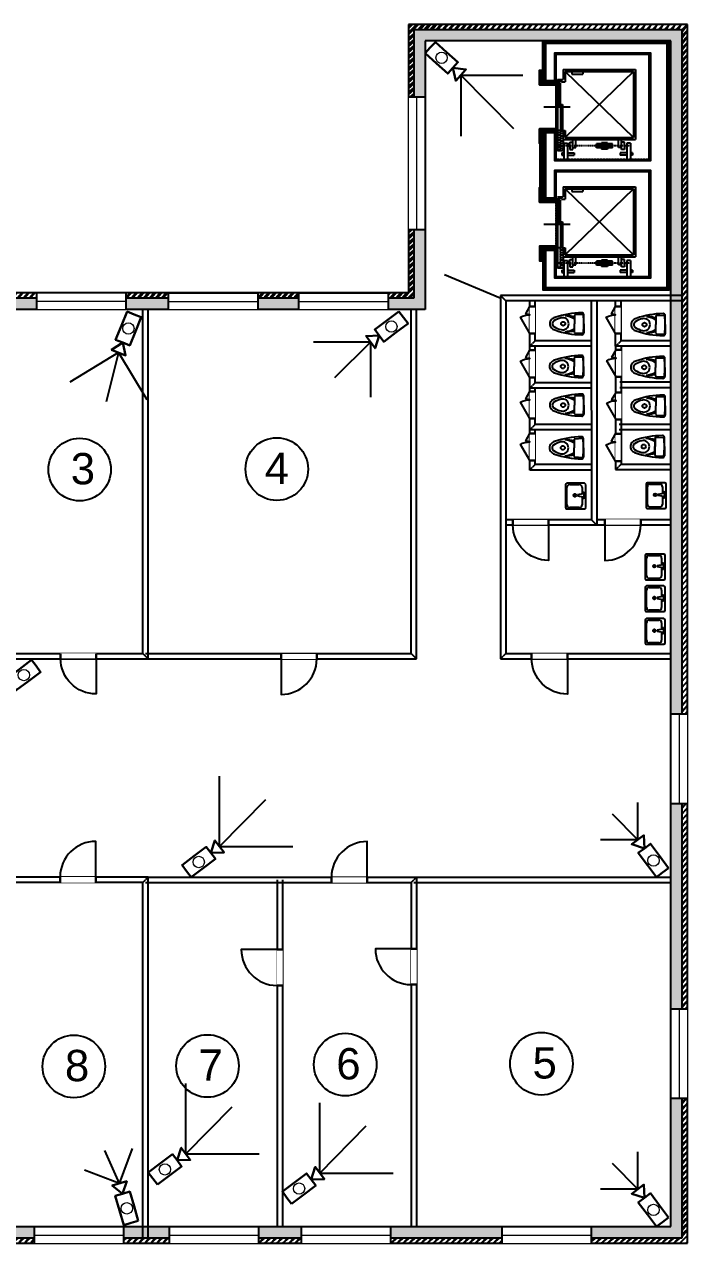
# Model space of a CAD drawing. Header units: millimetres. Extents: x 559585690 to 559613950, y 453760240 to 453787490.
# Drawn here: x 559599113 to 559613950, y 453760240 to 453787490 of the extents above; entities that cross this region are included whole.
import ezdxf

# ---------------------------------------------------------------- set-up
doc = ezdxf.new("R2010")
doc.units = ezdxf.units.MM
doc.set_wipeout_variables(frame=1)
doc.linetypes.add('DASHDOT', pattern=[1, 0.5, -0.25, 0, -0.25])
doc.linetypes.add('HIDDEN', pattern=[0.375, 0.25, -0.125])
doc.layers.add('_Маскировка', color=7, linetype='Continuous', lineweight=0, true_color=0xffffff)
doc.layers.add('_Стены', color=7, linetype='Continuous', lineweight=30)
doc.layers.add('тонкие', color=7, linetype='Continuous', lineweight=20)
for name, color, linetype in [('door', 7, 'Continuous'), ('Камеры', 7, 'Continuous'), ('Перегородки', 7, 'Continuous'), ('Сетка', 7, 'Continuous'), ('Стены', 7, 'Continuous')]:
    doc.layers.add(name, color=color, linetype=linetype)
doc.styles.add('DIM_FONT', font='TXT.shx', dxfattribs={"width": 0.8})
doc.styles.get("Standard").update_dxf_attribs({"font": 'arial.ttf'})
pattern_1 = [(134.9999999999999, (559617616.901452, 453766497.9697436), (-19.31660880956452, -19.31660880956449), [])]

# ---------------------------------------------------------------- blocks, each defined once
blk = doc.blocks.new('*U31')
at = {"color": 7, "linetype": 'ByBlock', "true_color": 0xffffff}
blk.add_wipeout([(-800, 105), (0, 105), (0, -5), (-800, -5)], dxfattribs=at).dxf.layer = '_Маскировка'
at = {"linetype": 'ByBlock'}
for p, q in [((-800, -4.263256414560601e-14), (-800, 99.99999999999993)), ((0, 0), (0, 99.99999999999997))]:
    blk.add_line(p, q, dxfattribs=at)
at = {"layer": 'door'}
blk.add_lwpolyline([(1.13686837721616e-13, 7.579122514774403e-14), (1.13686837721616e-13, -800, -0.4122377308197774), (-800, -5.333333333333273, -1.462158682015437)], format="xyb", dxfattribs=at)
blk = doc.blocks.new('*U33')
at = {"color": 7, "linetype": 'ByBlock', "true_color": 0xffffff}
blk.add_wipeout([(800, 105), (0, 105), (0, -5), (800, -5)], dxfattribs=at).dxf.layer = '_Маскировка'
at = {"linetype": 'ByBlock'}
for p, q in [((0, 0), (0, 99.99999999999997)), ((800, -4.263256414560601e-14), (800, 99.99999999999993))]:
    blk.add_line(p, q, dxfattribs=at)
at = {"layer": 'door'}
blk.add_lwpolyline([(-1.212659602363904e-13, 7.579122514774402e-14), (-1.212659602363904e-13, -800, 0.4122377308197774), (800, -5.333333333333273, 1.462158682015437)], format="xyb", dxfattribs=at)
blk = doc.blocks.new('*U52')
blk.add_wipeout([(-999.9999999921336, 379.9999999970423), (999.999999992134, 379.99999999703914), (999.9999999921337, -5.000000000002274), (-999.9999999921338, -4.9999999999990905)]).dxf.layer = 'тонкие'
for p, q in [((-999.9999999921338, 1.6325991627598e-12), (-999.9999999921333, 374.9999999970425)), ((999.9999999921338, -1.859972838203032e-12), (999.9999999921342, 374.999999997039))]:
    blk.add_line(p, q)
at = {"layer": 'тонкие'}
for p, q in [((-999.9999999921333, 374.9999999970425), (999.9999999921342, 374.9999999970392)), ((-999.9999999921338, 187.4999999985221), (999.999999992134, 187.4999999985188)), ((-999.9999999921338, 1.6325991627598e-12), (999.9999999921338, -1.6325991627598e-12))]:
    blk.add_line(p, q, dxfattribs=at)
blk = doc.blocks.new('*U35')
blk.add_wipeout([(-999.9999999921336, 374.9999999970423), (999.999999992134, 374.99999999703914), (999.9999999921337, -5.000000000002274), (-999.9999999921338, -4.9999999999990905)]).dxf.layer = 'тонкие'
for p, q in [((-999.9999999921338, 1.6325991627598e-12), (-999.9999999921333, 369.9999999970425)), ((999.9999999921338, -1.859972838203032e-12), (999.9999999921342, 369.999999997039))]:
    blk.add_line(p, q)
at = {"layer": 'тонкие'}
for p, q in [((-999.9999999921333, 369.9999999970425), (999.9999999921342, 369.9999999970392)), ((-999.9999999921338, 184.9999999985221), (999.999999992134, 184.9999999985188)), ((-999.9999999921338, 1.6325991627598e-12), (999.9999999921338, -1.6325991627598e-12))]:
    blk.add_line(p, q, dxfattribs=at)
blk = doc.blocks.new('*U68')
blk.add_wipeout([(-1479.999999992134, 374.99999999704323), (1479.999999992134, 374.9999999970387), (1479.9999999921338, -5.000000000003183), (-1479.999999992134, -4.999999999997726)]).dxf.layer = 'тонкие'
for p, q in [((-1479.999999992134, 2.474551464998565e-12), (-1479.999999992133, 369.9999999970433)), ((1479.999999992134, -2.701925140441797e-12), (1479.999999992134, 369.9999999970381))]:
    blk.add_line(p, q)
at = {"layer": 'тонкие'}
for p, q in [((-1479.999999992133, 369.9999999970433), (1479.999999992134, 369.9999999970383)), ((-1479.999999992134, 184.9999999985229), (1479.999999992134, 184.9999999985179)), ((-1479.999999992134, 2.474551464998565e-12), (1479.999999992134, -2.474551464998565e-12))]:
    blk.add_line(p, q, dxfattribs=at)
blk = doc.blocks.new('*U83')
at = {"color": 7, "linetype": 'ByBlock', "true_color": 0xffffff}
blk.add_wipeout([(-800, 105), (0, 105), (0, -5), (-800, -5)], dxfattribs=at).dxf.layer = '_Маскировка'
at = {"linetype": 'ByBlock'}
for p, q in [((-800, -4.263256414560601e-14), (-800, 99.99999999999993)), ((0, 0), (0, 99.99999999999997))]:
    blk.add_line(p, q, dxfattribs=at)
at = {"layer": 'door'}
blk.add_lwpolyline([(1.13686837721616e-13, 7.579122514774402e-14), (1.13686837721616e-13, -800, -0.4122377308197774), (-800, -5.333333333333273, -1.462158682015437)], format="xyb", dxfattribs=at)
blk = doc.blocks.new('*U133')
at = {"color": 7, "linetype": 'ByBlock', "true_color": 0xffffff}
blk.add_wipeout([(-800, -125), (0, -125), (0, 5), (-800, 5)], dxfattribs=at).dxf.layer = '_Маскировка'
at = {"linetype": 'ByBlock'}
for p, q in [((-800, 4.263256414560601e-14), (-800, -119.9999999999999)), ((0, 0), (0, -120))]:
    blk.add_line(p, q, dxfattribs=at)
at = {"layer": 'door'}
blk.add_lwpolyline([(1.13686837721616e-13, -7.105427357601002e-14), (1.13686837721616e-13, 800, 0.4122377308197774), (-800, 5.333333333333272, 1.462158682015437)], format="xyb", dxfattribs=at)
blk = doc.blocks.new('*U132')
at = {"color": 7, "linetype": 'ByBlock', "true_color": 0xffffff}
blk.add_wipeout([(-800, -120.08114624023438), (0, -120.08114624023438), (0, 5), (-800, 5)], dxfattribs=at).dxf.layer = '_Маскировка'
at = {"linetype": 'ByBlock'}
for p, q in [((-800, 4.263256414560601e-14), (-800, -115.0811462402343)), ((0, 0), (0, -115.0811462402343))]:
    blk.add_line(p, q, dxfattribs=at)
at = {"layer": 'door'}
blk.add_lwpolyline([(1.13686837721616e-13, -7.105427357601002e-14), (1.13686837721616e-13, 800, 0.4122377308197774), (-800, 5.333333333333272, 1.462158682015437)], format="xyb", dxfattribs=at)
blk = doc.blocks.new('*U131')
at = {"color": 7, "linetype": 'ByBlock', "true_color": 0xffffff}
blk.add_wipeout([(-800, -125.04185223579407), (0, -125.04185223579407), (0, 5), (-800, 5)], dxfattribs=at).dxf.layer = '_Маскировка'
at = {"linetype": 'ByBlock'}
for p, q in [((-800, 4.263256414560601e-14), (-800, -120.041852235794)), ((0, 0), (0, -120.041852235794))]:
    blk.add_line(p, q, dxfattribs=at)
at = {"layer": 'door'}
blk.add_lwpolyline([(1.13686837721616e-13, -7.105427357601002e-14), (1.13686837721616e-13, 800, 0.4122377308197774), (-800, 5.333333333333272, 1.462158682015437)], format="xyb", dxfattribs=at)
blk = doc.blocks.new('A$C444A5E9C')
at = {"ltscale": 20}
for p, q in [((0.04113294760827557, 0.5655345462073456), (0.03214189965001424, 0.7370939613538212)), ((0.2457537597110786, 0.7599999534722883), (0.03979372184767271, 0.7599999534722883)), ((0.05361581679244409, 0.5536887456619297), (0.2457537597110786, 0.5536887456619297)), ((0.1410236105766671, 0.5486887456572731), (0.2457537597110786, 0.5486887456572731))]:
    blk.add_line(p, q, dxfattribs=at)
for p, q in [((0.2457537597110786, 0.7599999534722883), (0.4517137975744845, 0.7599999534722883)), ((0.4378917026297131, 0.5536887456619297), (0.2457537597110786, 0.5536887456619297)), ((0.3504839088454901, 0.5486887456572731), (0.2457537597110786, 0.5486887456572731)), ((0.4503745718138816, 0.5655345462073456), (0.459365619772143, 0.7370939613538212))]:
    blk.add_line(p, q)
at = {"linetype": 'Continuous', "ltscale": 20}
blk.add_circle((0.2457537597110786, 0.298207310232101), 0.04645084462528537, dxfattribs=at)
at = {"ltscale": 20}
for centre, radius, start, end in [((0.03979372184767271, 0.7199999534714152), 0.03999999999999968, 90, 185.8210027385364), ((1.869703473337722, 0.7334768584478297), 1.869785707764664, 180.5372937989394, 199.4406173586037), ((0.0441254540673981, 0.7377219928312115), 0.012, 95.84386922541155, 183.0000000000061), ((0.05361581679244409, 0.5661887456590193), 0.0125, 183.0000000000061, 270), ((0.2454900453194568, -1.229691311105853), 1.989691282058017, 89.99240599688939, 95.84386922541155), ((0.7660710083982849, 0.3276924081510515), 0.7045471275681816, 161.2906092564814, 178.5363273741959), ((0.1410236105766671, 0.5411887456575641), 0.0075, 90, 149.7164621146004), ((0.5800275116671401, 0.284824754598958), 0.5158767511260067, 149.7164621146004, 173.2243677735792), ((0.2665401650701824, 0.158472705836175), 0.1668690484658322, 196.4723215404254, 227.6623700880589), ((0.2457537597110786, 0.1369999534726958), 0.137, 228.0401159485971, 270)]:
    blk.add_arc(centre, radius, start, end, dxfattribs=at)
for centre, radius, start, end in [((0.2460174741027004, -1.229691311105853), 1.989691282058017, 84.15613077458843, 90.00759400311063), ((0.3504839088454901, 0.5411887456575641), 0.0075, 30.28353788539962, 90), ((-1.378195953915565, 0.7334768584478297), 1.869785707764664, 340.5593826413963, 359.4627062010605), ((-0.2745634889761277, 0.3276924081510515), 0.7045471275681816, 1.463672625804141, 18.70939074351859), ((0.4378917026297131, 0.5661887456590193), 0.0125, 270, 356.9999999999939), ((0.4473820653547591, 0.7377219928312115), 0.012, 356.9999999999939, 84.15613077458843), ((0.4517137975744845, 0.7199999534714152), 0.03999999999999968, 354.1789972614636, 90), ((-0.08851999224498286, 0.284824754598958), 0.5158767511260067, 6.775632226420739, 30.28353788539962), ((0.2457537597110786, 0.1369999534726958), 0.137, 270, 311.9598840514029), ((0.2249673543519748, 0.158472705836175), 0.1668690484658322, 312.3376299119411, 343.5276784595746)]:
    blk.add_arc(centre, radius, start, end)
at = {"linetype": 'Continuous', "ltscale": 20}
for centre, radius, start, end in [((0.2463165506596852, 0.2875457198315416), 0.1361441890625848, 90.23684917005355, 194.549030922666), ((0.2451909687551961, 0.2875457198315416), 0.1361441890625663, 345.450969077334, 89.76315082994647), ((0.5609641270966677, 0.349375851394143), 0.456637818714866, 192.1399031620591, 214.2705664349961), ((0.2464908311703766, 0.1286729555358761), 0.07267673976298489, 210.083985255625, 269.4189088827824), ((0.2450166882517806, 0.1286729555358761), 0.07267673976295339, 270.5810911172176, 329.916014744375), ((-0.06945660767451045, 0.349375851394143), 0.4566378187148801, 325.7294335650039, 347.8600968379409)]:
    blk.add_arc(centre, radius, start, end, dxfattribs=at)
blk = doc.blocks.new('A$C564A496C')
at = {"linetype": 'ByBlock'}
for p, q in [((2.25755684368778e-06, 419.3181840765474), (2.25755684368778e-06, 30.68182044031073)), ((543.1575128287386, 450.0000022581962), (30.68182043943852, 450.0000022581962)), ((30.68182043943852, 92.04545680384126), (30.68182043943852, 306.8181840765474)), ((92.04545680296906, 368.1818204403107), (243.5807276297437, 368.1818204403107)), ((238.4670912660968, 409.0909113492535), (299.8307276297437, 409.0909113492535)), ((238.4670912660968, 388.6363658946657), (258.9216367206845, 265.9090931673718)), ((279.3761821751559, 265.9090931673718), (299.8307276297437, 388.6363658946657)), ((294.7170912660968, 368.1818204403107), (481.7938764650917, 368.1818204403107)), ((543.1575128287386, 306.8181840765474), (543.1575128287386, 92.04545680384126)), ((573.8393310106203, 30.68182044031073), (573.8393310106203, 419.3181840765474)), ((30.68182043943852, 2.258196218463127e-06), (543.1575128287386, 2.258196218463127e-06)), ((481.7938764650917, 30.68182044031073), (92.04545680296906, 30.68182044031073)), ((258.9216367206845, 265.9090931673718), (279.3761821751559, 265.9090931673718))]:
    blk.add_line(p, q, dxfattribs=at)
for centre, radius in [((218.012545811509, 398.8636386219596), 20.45454545454545), ((320.2852730842151, 398.8636386219596), 20.45454545454545), ((269.148909447862, 204.5454568038413), 30.68181818181818), ((269.148909447862, 204.5454568038413), 25.68181818181818)]:
    blk.add_circle(centre, radius, dxfattribs=at)
for centre, radius, start, end in [((30.68182043943852, 419.3181840765474), 30.68181818181818, 90, 180), ((92.04545680296906, 306.8181840765474), 61.36363636363636, 90, 180), ((481.7938764650917, 306.8181840765474), 61.36363636363636, 0, 90), ((543.1575128287386, 419.3181840765474), 30.68181818181818, 0, 90), ((30.68182043943852, 30.68182044031073), 30.68181818181818, 180, 270), ((92.04545680296906, 92.04545680384126), 61.36363636363636, 180, 270), ((481.7938764650917, 92.04545680384126), 61.36363636363636, 270, 0), ((543.1575128287386, 30.68182044031073), 30.68181818181818, 270, 0)]:
    blk.add_arc(centre, radius, start, end, dxfattribs=at)
at = {"style": 'DIM_FONT', "width": 0.8, "flags": 9}
for tag in ['YSIZE', 'XSIZE']:
    blk.add_attdef(tag, (269.148909447862, 450.0000022581962), '', height=0.5, rotation=270, dxfattribs=at)
blk = doc.blocks.new('*U156')
at = {"color": 7, "linetype": 'ByBlock', "true_color": 0xffffff}
blk.add_wipeout([(800, 116.93291532993317), (0, 116.93291532993317), (0, -5), (800, -5)], dxfattribs=at).dxf.layer = '_Маскировка'
at = {"linetype": 'ByBlock'}
for p, q in [((0, 0), (0, 111.9329153299331)), ((800, -4.263256414560601e-14), (800, 111.9329153299331))]:
    blk.add_line(p, q, dxfattribs=at)
at = {"layer": 'door'}
blk.add_lwpolyline([(-1.13686837721616e-13, 7.579122514774402e-14), (-1.13686837721616e-13, -800, 0.4122377308197774), (800, -5.333333333333273, 1.462158682015437)], format="xyb", dxfattribs=at)
blk = doc.blocks.new('*U166')
at = {"color": 7, "linetype": 'ByBlock', "true_color": 0xffffff}
blk.add_wipeout([(-800, 105), (0, 105), (0, -5), (-800, -5)], dxfattribs=at).dxf.layer = '_Маскировка'
at = {"linetype": 'ByBlock'}
for p, q in [((-800, -4.263256414560601e-14), (-800, 99.99999999999993)), ((0, 0), (0, 99.99999999999997))]:
    blk.add_line(p, q, dxfattribs=at)
at = {"layer": 'door'}
blk.add_lwpolyline([(1.13686837721616e-13, 7.579122514774402e-14), (1.13686837721616e-13, -800, -0.4122377308197774), (-800, -5.333333333333273, -1.462158682015437)], format="xyb", dxfattribs=at)
blk = doc.blocks.new('*U170')
at = {"color": 7, "linetype": 'ByBlock', "true_color": 0xffffff}
blk.add_wipeout([(-604.9985519051552, 115), (0, 115.00000000000011), (0, -5), (-604.9985519051552, -5)], dxfattribs=at).dxf.layer = '_Маскировка'
at = {"linetype": 'ByBlock'}
for p, q in [((-604.9985519051552, -4.263256414560601e-14), (-604.9985519051552, 109.9999999999999)), ((0, 0), (0, 110))]:
    blk.add_line(p, q, dxfattribs=at)
at = {"layer": 'door'}
blk.add_lwpolyline([(0, 0), (-363.2679198738459, -209.7328313271204, -0.1316524975873958), (-419.4656626542409, 0, -0.1316524975873957), (-444.3223565763386, -92.76644462545714), (-604.9985519051552, 0)], format="xyb", dxfattribs=at)
blk = doc.blocks.new('видеокамера с поворотным устройством')
blk.add_wipeout([(0, 2), (8, 2), (8, -2), (0, -2)])
at = {"color": 0, "lineweight": 20}
blk.add_circle((4, 0), 1.5, dxfattribs=at)
blk.add_wipeout([(8, 0), (10.849205711401737, 2), (10.849205711401737, -2)])
at = {"color": 0, "lineweight": 30}
blk.add_lwpolyline([(0, -2), (0, 0), (0, 2), (4, 2), (8, 2), (8, 0), (8, -2), (4, -2)], close=True, dxfattribs=at)
blk.add_lwpolyline([(8, 0), (10.84920571140174, -2), (10.84920571140174, 2), (8, 0)], dxfattribs=at)

msp = doc.modelspace()

# ---------------------------------------------------------------- hatches: boundary and pattern name
at = {"linetype": 'Continuous'}
h = msp.add_hatch(dxfattribs=at)
h.set_pattern_fill('ANSI31', color=256, scale=218.5424812603338, angle=-270.0000000000001, style=0)
h.set_pattern_definition([(225, (559617616.901452, 453802173.8717052), (-19.31660880956451, 19.3166088095645), [])])
h.paths.add_polyline_path([(559610632.5570575, 453786466.7099167), (559610709.046926, 453786466.7099167), (559610736.3647361, 453786466.7099167), (559610736.3647361, 453786208.0853311), (559611009.5428377, 453786208.0853311), (559611009.5428377, 453786138.8961948), (559610632.5570575, 453786138.8961948)])
h = msp.add_hatch(dxfattribs=at)
h.set_pattern_fill('ANSI31', color=256, scale=218.5424812603338, angle=-270.0000000000001, style=0)
h.set_pattern_definition([(134.9999999999999, (559617616.901452, 453769120.4795187), (-19.31660880956452, -19.31660880956449), [])])
h.paths.add_polyline_path([(559610632.5570575, 453784827.6413072), (559610709.046926, 453784827.6413072), (559610736.3647361, 453784827.6413072), (559610736.3647361, 453785086.2658928), (559611009.5428377, 453785086.2658928), (559611009.5428377, 453785155.4550291), (559610632.5570575, 453785155.4550291)])
h = msp.add_hatch(dxfattribs=at)
h.set_pattern_fill('ANSI31', color=256, scale=218.5424812603338, angle=-270.0000000000001, style=0)
h.set_pattern_definition(pattern_1)
h.paths.add_polyline_path([(559610709.046926, 453784494.3640233), (559610709.046926, 453784827.6413072), (559610654.4113057, 453784827.6413072), (559610654.4113057, 453783844.2001415), (559610709.046926, 453783844.2001415)])
h.paths.add_polyline_path([(559610709.046926, 453783844.2001415), (559610736.3647361, 453783844.2001415), (559610736.3647361, 453784177.4774255), (559610709.046926, 453784177.4774255)])
h.paths.add_polyline_path([(559610736.3647361, 453784494.3640233), (559610709.046926, 453784494.3640233), (559610709.046926, 453784177.4774255), (559610736.3647361, 453784177.4774255)])
h.paths.add_polyline_path([(559610709.046926, 453784494.3640233), (559610736.3647361, 453784494.3640233), (559610736.3647361, 453784827.6413072), (559610709.046926, 453784827.6413072)])
h = msp.add_hatch(dxfattribs=at)
h.set_pattern_fill('ANSI31', color=256, scale=218.5424812603338, angle=-270.0000000000001, style=0)
h.set_pattern_definition([(225, (559617616.901452, 453799551.3619301), (-19.31660880956451, 19.3166088095645), [])])
h.paths.add_polyline_path([(559610632.5570575, 453783844.2001415), (559610709.046926, 453783844.2001415), (559610736.3647361, 453783844.2001415), (559610736.3647361, 453783585.575556), (559611009.5428377, 453783585.575556), (559611009.5428377, 453783516.3864197), (559610632.5570575, 453783516.3864197)])
h = msp.add_hatch(dxfattribs=at)
h.set_pattern_fill('ANSI31', color=256, scale=218.5424812603338, angle=-270.0000000000001, style=0)
h.set_pattern_definition(pattern_1)
h.paths.add_polyline_path([(559610632.5570575, 453782205.1315321), (559610709.046926, 453782205.1315321), (559610736.3647361, 453782205.1315321), (559610736.3647361, 453782463.7561177), (559611009.5428377, 453782463.7561177), (559611009.5428377, 453782532.945254), (559610632.5570575, 453782532.945254)])
at = {"layer": 'Стены'}
h = msp.add_hatch(dxfattribs=at)
h.set_pattern_fill('ANSI32', color=256, scale=10)
h.set_pattern_definition([(45, (0, 0), (-67.35192090801866, 67.35192090801866), []), (45, (44.90130000000001, 0), (-67.35192090801866, 67.35192090801866), [])])
h.paths.add_polyline_path([(559613945.297699, 453787489.9188538), (559607705.297699, 453787489.9188538), (559607705.297699, 453781489.9188538), (559585705.297699, 453781489.9188538), (559585705.297699, 453760249.9188538), (559613945.297699, 453760249.9188538)])
h.paths.add_polyline_path([(559585825.297699, 453781369.9188538), (559607825.297699, 453781369.9188538), (559607825.297699, 453787369.9188538), (559613825.297699, 453787369.9188538), (559613825.297699, 453760369.9188538), (559585825.297699, 453760369.9188538)], flags=16)
h.paths.add_polyline_path([(559586075.297699, 453781119.9188538), (559608075.297699, 453781119.9188538), (559608075.297699, 453787119.9188538), (559613575.297699, 453787119.9188538), (559613575.297699, 453760619.9188538), (559586075.297699, 453760619.9188538)], flags=0)
h = msp.add_hatch(dxfattribs=at)
h.set_pattern_fill('ANSI36', color=256, scale=10)
h.set_pattern_definition([(45, (0, 0), (16.83798022700467, 61.73926083235044), [79.375, -15.875, 0, -15.875])])
h.paths.add_polyline_path([(559613825.297699, 453787369.9188538), (559607825.297699, 453787369.9188538), (559607825.297699, 453781369.9188538), (559585825.297699, 453781369.9188538), (559585825.297699, 453760369.9188538), (559613825.297699, 453760369.9188538)])
h.paths.add_polyline_path([(559586075.297699, 453781119.9188538), (559608075.297699, 453781119.9188538), (559608075.297699, 453787119.9188538), (559613575.297699, 453787119.9188538), (559613575.297699, 453760619.9188538), (559586075.297699, 453760619.9188538)], flags=16)

# ---------------------------------------------------------------- linework, layer by layer
at = {"linetype": 'Continuous'}
for p, q in [((559610736.3647361, 453786950.152514), (559610736.3647361, 453787116.8737984)), ((559610736.3647361, 453787095.0195503), (559610736.3647361, 453786210.9482327)), ((559610736.3647361, 453787095.0195503), (559613533.7101743, 453787095.0195503)), ((559610632.5570575, 453786466.7099167), (559610736.3647361, 453786466.7099167)), ((559611165.4266566, 453786478.5752234), (559611165.4266566, 453786259.7048272)), ((559611165.4266566, 453786478.5752234), (559612782.6410179, 453786478.5752234)), ((559612738.9325217, 453786434.8667272), (559611209.1351529, 453784958.7140383)), ((559611209.1351529, 453786434.8667272), (559612738.9325217, 453784958.7140383)), ((559611209.1351529, 453786434.8667272), (559611209.1351529, 453786205.0692068)), ((559611209.1351529, 453786434.8667272), (559612738.9325217, 453786434.8667272)), ((559611363.1125022, 453786434.8667272), (559611363.1125022, 453786380.2311069)), ((559611363.1125022, 453786380.2311069), (559611603.5092316, 453786380.2311069)), ((559611603.5092316, 453786434.8667272), (559611603.5092316, 453786380.2311069)), ((559612738.9325217, 453786434.8667272), (559612738.9325217, 453784958.7140383)), ((559612782.6410179, 453786478.5752234), (559612782.6410179, 453784915.005542)), ((559610632.5570575, 453786138.8961948), (559611009.5428377, 453786138.8961948)), ((559610632.5570575, 453786138.8961948), (559611009.5428377, 453786138.8961948)), ((559610736.3647361, 453786210.9482327), (559611009.5428377, 453786210.9482327)), ((559611009.5428377, 453786138.8961948), (559610736.3647361, 453786138.8961948)), ((559610736.3647361, 453786138.8961948), (559611009.5428377, 453786138.8961948)), ((559610736.3647361, 453786138.8961948), (559611009.5428377, 453786138.8961948)), ((559611009.5428377, 453786138.8961948), (559610736.3647361, 453786138.8961948)), ((559610736.3647361, 453786138.8961948), (559611009.5428377, 453786138.8961948)), ((559610736.3647361, 453786138.8961948), (559611009.5428377, 453786138.8961948)), ((559611009.5428377, 453785155.4550291), (559611009.5428377, 453786138.8961948)), ((559611039.9531856, 453786228.4763881), (559611039.9531856, 453786259.7048272)), ((559611039.9531856, 453786259.7048272), (559611165.4266566, 453786259.7048272)), ((559611039.9531856, 453786228.4763881), (559611039.9531856, 453784665.3796206)), ((559611128.689686, 453786228.4763881), (559611039.9531856, 453786228.4763881)), ((559611098.4456298, 453786180.0672951), (559611054.7371335, 453786180.0672951)), ((559611054.7371335, 453786180.0672951), (559611054.7371335, 453785682.2201248)), ((559611098.4456298, 453786180.0672951), (559611098.4456298, 453785682.2201248)), ((559611128.689686, 453786205.0692068), (559611128.689686, 453786228.4763881)), ((559611128.689686, 453786205.0692068), (559611209.1351529, 453786205.0692068)), ((559610736.3647361, 453785647.175612), (559611324.5238014, 453785647.175612)), ((559611098.4456298, 453785682.2201248), (559611054.7371335, 453785682.2201248)), ((559611106.9904248, 453785698.9501415), (559611106.9904248, 453785124.0301095)), ((559611106.9904248, 453785698.9501415), (559611150.698921, 453785698.9501415)), ((559611150.698921, 453785698.9501415), (559611150.698921, 453785124.0301095)), ((559610632.5570575, 453785155.4550291), (559610736.3647361, 453785155.4550291)), ((559610736.3647361, 453785155.4550291), (559610632.5570575, 453785155.4550291)), ((559610736.3647361, 453785155.4550291), (559610632.5570575, 453785155.4550291)), ((559610736.3647361, 453785155.4550291), (559611009.5428377, 453785155.4550291)), ((559611009.5428377, 453785155.4550291), (559610736.3647361, 453785155.4550291)), ((559610736.3647361, 453785155.4550291), (559611009.5428377, 453785155.4550291)), ((559610736.3647361, 453785155.4550291), (559611009.5428377, 453785155.4550291)), ((559610736.3647361, 453785155.4550291), (559611009.5428377, 453785155.4550291)), ((559610736.3647361, 453785155.4550291), (559611009.5428377, 453785155.4550291)), ((559610736.3647361, 453785086.6058789), (559611009.5428377, 453785086.6058789)), ((559611106.9904248, 453785124.0301095), (559611150.698921, 453785124.0301095)), ((559611165.4266566, 453785117.8203626), (559611165.4266566, 453784915.005542)), ((559611165.4266566, 453785117.8203626), (559611209.1351529, 453785117.8203626)), ((559611209.1351529, 453785117.8203626), (559611209.1351529, 453784958.7140383)), ((559610632.5570575, 453784827.6413072), (559610736.3647361, 453784827.6413072)), ((559610654.4113057, 453783844.2001415), (559610654.4113057, 453784827.6413072)), ((559611165.4266566, 453784915.005542), (559611165.4266566, 453784665.3796206)), ((559611165.4266566, 453784915.005542), (559612782.6410179, 453784915.005542)), ((559611183.1762755, 453784838.1526019), (559611183.1762755, 453784472.5097752)), ((559611183.1762755, 453784838.1526019), (559611265.1297059, 453784838.1526019)), ((559611209.1351529, 453784958.7140383), (559612738.9325217, 453784958.7140383)), ((559611265.1297059, 453784838.1526019), (559611265.1297059, 453784472.5097752)), ((559611265.1297059, 453784800.5107024), (559611265.1297059, 453784746.7212068)), ((559611265.1297059, 453784773.6159546), (559611325.1321698, 453784773.6159546)), ((559611316.631787, 453784855.5693851), (559611382.1945313, 453784855.5693851)), ((559611316.631787, 453784790.6153578), (559611316.631787, 453784855.5693851)), ((559611316.631787, 453784756.6165516), (559611316.631787, 453784691.6625241)), ((559611325.1321698, 453784800.5107024), (559611325.1321698, 453784746.7212068)), ((559611382.1945313, 453784691.6625241), (559611382.1945313, 453784855.5693851)), ((559611384.4466733, 453784915.3354912), (559611450.0094177, 453784915.3354912)), ((559611384.4466733, 453784740.5015062), (559611384.4466733, 453784915.3354912)), ((559611384.4466733, 453784740.5015062), (559611450.0094177, 453784740.5015062)), ((559611450.0094177, 453784740.5015062), (559611450.0094177, 453784915.3354912)), ((559611910.7114229, 453784729.9074584), (559611910.7114229, 453784817.3244509)), ((559612265.842955, 453784817.3244509), (559611910.7114229, 453784817.3244509)), ((559612265.842955, 453784800.9337648), (559611910.7114229, 453784800.9337648)), ((559612265.842955, 453784746.2981445), (559611910.7114229, 453784746.2981445)), ((559612265.842955, 453784729.9074584), (559611910.7114229, 453784729.9074584)), ((559612022.7144446, 453784817.3244509), (559612022.7144446, 453784844.642261)), ((559612153.8399333, 453784844.642261), (559612022.7144446, 453784844.642261)), ((559612022.7144446, 453784729.9074584), (559612022.7144446, 453784702.5896482)), ((559612153.8399333, 453784817.3244509), (559612153.8399333, 453784844.642261)), ((559612153.8399333, 453784729.9074584), (559612153.8399333, 453784702.5896482)), ((559612265.842955, 453784729.9074584), (559612265.842955, 453784817.3244509)), ((559612467.9947501, 453784915.3354912), (559612402.4320058, 453784915.3354912)), ((559612402.4320058, 453784740.5015062), (559612402.4320058, 453784915.3354912)), ((559612467.9947501, 453784740.5015062), (559612402.4320058, 453784740.5015062)), ((559612467.9947501, 453784740.5015062), (559612467.9947501, 453784915.3354912)), ((559612535.8096367, 453784855.5693851), (559612470.2468923, 453784855.5693851)), ((559612470.2468923, 453784691.6625241), (559612470.2468923, 453784855.5693851)), ((559612527.3092537, 453784800.5107024), (559612527.3092537, 453784746.7212068)), ((559612587.3117175, 453784773.6159546), (559612527.3092537, 453784773.6159546)), ((559612535.8096367, 453784790.6153578), (559612535.8096367, 453784855.5693851)), ((559612535.8096367, 453784756.6165516), (559612535.8096367, 453784691.6625241)), ((559612587.3117175, 453784838.1526019), (559612587.3117175, 453784472.5097752)), ((559612669.265148, 453784838.1526019), (559612587.3117175, 453784838.1526019)), ((559612587.3117175, 453784800.5107024), (559612587.3117175, 453784746.7212068)), ((559612669.265148, 453784838.1526019), (559612669.265148, 453784472.5097752)), ((559611009.5428377, 453784472.5097752), (559613085.6964097, 453784472.5097752)), ((559611165.4266566, 453784665.3796206), (559611039.9531856, 453784665.3796206)), ((559611139.4677792, 453784620.1319786), (559611139.4677792, 453784565.4963583)), ((559611139.4677792, 453784620.1319786), (559611183.1762755, 453784620.1319786)), ((559611139.4677792, 453784565.4963583), (559611183.1762755, 453784565.4963583)), ((559611265.1297059, 453784620.1319786), (559611412.6458808, 453784620.1319786)), ((559611265.1297059, 453784565.4963583), (559611412.6458808, 453784565.4963583)), ((559611316.631787, 453784691.6625241), (559611382.1945313, 453784691.6625241)), ((559611412.6458808, 453784620.1319786), (559611412.6458808, 453784565.4963583)), ((559612153.8399333, 453784702.5896482), (559612022.7144446, 453784702.5896482)), ((559612587.3117175, 453784620.1319786), (559612439.7955427, 453784620.1319786)), ((559612439.7955427, 453784620.1319786), (559612439.7955427, 453784565.4963583)), ((559612587.3117175, 453784565.4963583), (559612439.7955427, 453784565.4963583)), ((559612535.8096367, 453784691.6625241), (559612470.2468923, 453784691.6625241)), ((559612712.9736443, 453784620.1319786), (559612669.265148, 453784620.1319786)), ((559612712.9736443, 453784565.4963583), (559612669.265148, 453784565.4963583)), ((559612712.9736443, 453784620.1319786), (559612712.9736443, 453784565.4963583)), ((559611009.5428377, 453784199.3316736), (559613085.6964097, 453784199.3316736)), ((559610632.5570575, 453783844.2001415), (559610736.3647361, 453783844.2001415)), ((559611039.9531856, 453783637.195052), (559611165.4266566, 453783637.195052)), ((559611165.4266566, 453783856.0654483), (559612782.6410179, 453783856.0654483)), ((559611165.4266566, 453783856.0654483), (559611165.4266566, 453783637.195052)), ((559611209.1351529, 453783812.3569521), (559612738.9325217, 453783812.3569521)), ((559612738.9325217, 453783812.3569521), (559611209.1351529, 453782336.2042632)), ((559611209.1351529, 453783812.3569521), (559612738.9325217, 453782336.2042632)), ((559611209.1351529, 453783812.3569521), (559611209.1351529, 453783582.5594317)), ((559611363.1125022, 453783812.3569521), (559611363.1125022, 453783757.7213318)), ((559611363.1125022, 453783757.7213318), (559611603.5092316, 453783757.7213318)), ((559611603.5092316, 453783812.3569521), (559611603.5092316, 453783757.7213318)), ((559612738.9325217, 453783812.3569521), (559612738.9325217, 453782336.2042632)), ((559612782.6410179, 453783856.0654483), (559612782.6410179, 453782292.4957669)), ((559610736.3647361, 453783516.3864197), (559610632.5570575, 453783516.3864197)), ((559610736.3647361, 453783516.3864197), (559610632.5570575, 453783516.3864197)), ((559610632.5570575, 453783516.3864197), (559610736.3647361, 453783516.3864197)), ((559610632.5570575, 453783516.3864197), (559611009.5428377, 453783516.3864197)), ((559610632.5570575, 453783516.3864197), (559611009.5428377, 453783516.3864197)), ((559610736.3647361, 453783593.4085065), (559611009.5428377, 453783593.4085065)), ((559610736.3647361, 453783585.2355699), (559611009.5428377, 453783585.2355699)), ((559610736.3647361, 453783516.3864197), (559611009.5428377, 453783516.3864197)), ((559610736.3647361, 453783516.3864197), (559611009.5428377, 453783516.3864197)), ((559610736.3647361, 453783516.3864197), (559611009.5428377, 453783516.3864197)), ((559610736.3647361, 453783516.3864197), (559611009.5428377, 453783516.3864197)), ((559611009.5428377, 453783516.3864197), (559610736.3647361, 453783516.3864197)), ((559610736.3647361, 453783516.3864197), (559611009.5428377, 453783516.3864197)), ((559611009.5428377, 453783516.3864197), (559611009.5428377, 453782532.945254)), ((559611039.9531856, 453783605.9666129), (559611039.9531856, 453782042.8698455)), ((559611128.689686, 453783605.9666129), (559611039.9531856, 453783605.9666129)), ((559611098.4456298, 453783557.5575199), (559611054.7371335, 453783557.5575199)), ((559611054.7371335, 453783557.5575199), (559611054.7371335, 453783059.7103496)), ((559611098.4456298, 453783557.5575199), (559611098.4456298, 453783059.7103496)), ((559611128.689686, 453783582.5594317), (559611128.689686, 453783605.9666129)), ((559611128.689686, 453783582.5594317), (559611209.1351529, 453783582.5594317)), ((559610736.3647361, 453783024.6658368), (559611324.5238014, 453783024.6658368)), ((559610736.3647361, 453783024.6658368), (559611324.5238014, 453783024.6658368)), ((559611098.4456298, 453783059.7103496), (559611054.7371335, 453783059.7103496)), ((559611106.9904248, 453783076.4403663), (559611106.9904248, 453782501.5203344)), ((559611106.9904248, 453783076.4403663), (559611150.698921, 453783076.4403663)), ((559611150.698921, 453783076.4403663), (559611150.698921, 453782501.5203344)), ((559610632.5570575, 453782532.945254), (559611009.5428377, 453782532.945254)), ((559610736.3647361, 453781554.9676504), (559610736.3647361, 453782463.7561177)), ((559611106.9904248, 453782501.5203344), (559611150.698921, 453782501.5203344)), ((559611165.4266566, 453782495.3105875), (559611165.4266566, 453782292.4957669)), ((559611165.4266566, 453782495.3105875), (559611209.1351529, 453782495.3105875)), ((559611165.4266566, 453782292.4957669), (559612782.6410179, 453782292.4957669)), ((559611165.4266566, 453782292.4957669), (559611165.4266566, 453782042.8698455)), ((559611209.1351529, 453782495.3105875), (559611209.1351529, 453782336.2042632)), ((559611209.1351529, 453782336.2042632), (559612738.9325217, 453782336.2042632)), ((559611384.4466733, 453782292.8257161), (559611450.0094177, 453782292.8257161)), ((559611384.4466733, 453782117.991731), (559611384.4466733, 453782292.8257161)), ((559611450.0094177, 453782117.991731), (559611450.0094177, 453782292.8257161)), ((559612402.4320058, 453782117.991731), (559612402.4320058, 453782292.8257161)), ((559612467.9947501, 453782292.8257161), (559612402.4320058, 453782292.8257161)), ((559612467.9947501, 453782117.991731), (559612467.9947501, 453782292.8257161)), ((559610632.5570575, 453782205.1315321), (559610736.3647361, 453782205.1315321)), ((559611165.4266566, 453782042.8698455), (559611039.9531856, 453782042.8698455)), ((559611183.1762755, 453782215.6428268), (559611183.1762755, 453781850.0000001)), ((559611183.1762755, 453782215.6428268), (559611265.1297059, 453782215.6428268)), ((559611265.1297059, 453782215.6428268), (559611265.1297059, 453781850.0000001)), ((559611265.1297059, 453782178.0009272), (559611265.1297059, 453782124.2114317)), ((559611265.1297059, 453782151.1061795), (559611325.1321698, 453782151.1061795)), ((559611316.631787, 453782233.0596099), (559611382.1945313, 453782233.0596099)), ((559611316.631787, 453782168.1055827), (559611316.631787, 453782233.0596099)), ((559611316.631787, 453782134.1067765), (559611316.631787, 453782069.152749)), ((559611316.631787, 453782069.152749), (559611382.1945313, 453782069.152749)), ((559611325.1321698, 453782178.0009272), (559611325.1321698, 453782124.2114317)), ((559611382.1945313, 453782069.152749), (559611382.1945313, 453782233.0596099)), ((559611384.4466733, 453782117.991731), (559611450.0094177, 453782117.991731)), ((559611910.7114229, 453782107.3976832), (559611910.7114229, 453782194.8146757)), ((559612265.842955, 453782194.8146757), (559611910.7114229, 453782194.8146757)), ((559612265.842955, 453782178.4239897), (559611910.7114229, 453782178.4239897)), ((559612265.842955, 453782123.7883693), (559611910.7114229, 453782123.7883693)), ((559612265.842955, 453782107.3976832), (559611910.7114229, 453782107.3976832)), ((559612022.7144446, 453782194.8146757), (559612022.7144446, 453782222.1324859)), ((559612153.8399333, 453782222.1324859), (559612022.7144446, 453782222.1324859)), ((559612022.7144446, 453782107.3976832), (559612022.7144446, 453782080.0798731)), ((559612153.8399333, 453782080.0798731), (559612022.7144446, 453782080.0798731)), ((559612153.8399333, 453782194.8146757), (559612153.8399333, 453782222.1324859)), ((559612153.8399333, 453782107.3976832), (559612153.8399333, 453782080.0798731)), ((559612265.842955, 453782107.3976832), (559612265.842955, 453782194.8146757)), ((559612467.9947501, 453782117.991731), (559612402.4320058, 453782117.991731)), ((559612470.2468923, 453782069.152749), (559612470.2468923, 453782233.0596099)), ((559612535.8096367, 453782233.0596099), (559612470.2468923, 453782233.0596099)), ((559612535.8096367, 453782069.152749), (559612470.2468923, 453782069.152749)), ((559612527.3092537, 453782178.0009272), (559612527.3092537, 453782124.2114317)), ((559612587.3117175, 453782151.1061795), (559612527.3092537, 453782151.1061795)), ((559612535.8096367, 453782168.1055827), (559612535.8096367, 453782233.0596099)), ((559612535.8096367, 453782134.1067765), (559612535.8096367, 453782069.152749)), ((559612587.3117175, 453782215.6428268), (559612587.3117175, 453781850.0000001)), ((559612669.265148, 453782215.6428268), (559612587.3117175, 453782215.6428268)), ((559612587.3117175, 453782178.0009272), (559612587.3117175, 453782124.2114317)), ((559612669.265148, 453782215.6428268), (559612669.265148, 453781850.0000001)), ((559611139.4677792, 453781997.6222035), (559611183.1762755, 453781997.6222035)), ((559611139.4677792, 453781997.6222035), (559611139.4677792, 453781942.9865831)), ((559611139.4677792, 453781942.9865831), (559611183.1762755, 453781942.9865831)), ((559611265.1297059, 453781997.6222035), (559611412.6458808, 453781997.6222035)), ((559611265.1297059, 453781942.9865831), (559611412.6458808, 453781942.9865831)), ((559611412.6458808, 453781997.6222035), (559611412.6458808, 453781942.9865831)), ((559612587.3117175, 453781997.6222035), (559612439.7955427, 453781997.6222035)), ((559612439.7955427, 453781997.6222035), (559612439.7955427, 453781942.9865831)), ((559612587.3117175, 453781942.9865831), (559612439.7955427, 453781942.9865831)), ((559612712.9736443, 453781997.6222035), (559612669.265148, 453781997.6222035)), ((559612712.9736443, 453781942.9865831), (559612669.265148, 453781942.9865831)), ((559612712.9736443, 453781997.6222035), (559612712.9736443, 453781942.9865831)), ((559610736.3647361, 453781576.8218985), (559613522.7813722, 453781576.8218985)), ((559610736.3647361, 453781576.8218985), (559613522.7813722, 453781576.8218985))]:
    msp.add_line(p, q, dxfattribs=at)
at = {"linetype": 'HIDDEN'}
for p, q in [((559611054.7371335, 453785115.2944967), (559611054.7371335, 453784678.2095342)), ((559611098.4456298, 453785115.2944967), (559611054.7371335, 453785115.2944967)), ((559611098.4456298, 453785115.2944967), (559611098.4456298, 453784678.2095342)), ((559611106.9904248, 453785117.2867002), (559611106.9904248, 453784680.2017377)), ((559611106.9904248, 453785117.2867002), (559611150.698921, 453785117.2867002)), ((559611150.698921, 453785117.2867002), (559611150.698921, 453784680.2017377)), ((559611098.4456298, 453784678.2095342), (559611054.7371335, 453784678.2095342)), ((559611106.9904248, 453784680.2017377), (559611150.698921, 453784680.2017377)), ((559611098.4456298, 453782492.7847216), (559611054.7371335, 453782492.7847216)), ((559611098.4456298, 453782492.7847216), (559611098.4456298, 453782055.6997591)), ((559611106.9904248, 453782494.7769251), (559611106.9904248, 453782057.6919626)), ((559611106.9904248, 453782494.7769251), (559611150.698921, 453782494.7769251)), ((559611150.698921, 453782494.7769251), (559611150.698921, 453782057.6919626)), ((559611098.4456298, 453782055.6997591), (559611054.7371335, 453782055.6997591)), ((559611106.9904248, 453782057.6919626), (559611150.698921, 453782057.6919626)), ((559610758.2189842, 453781554.9676504), (559613534.135549, 453781554.9676504))]:
    msp.add_line(p, q, dxfattribs=at)
at = {"linetype": 'DASHDOT', "ltscale": 0.08}
for p, q in [((559612685.2751322, 453784773.6159546), (559611018.8887126, 453784773.6159546)), ((559612685.2751322, 453782151.1061795), (559611018.8887126, 453782151.1061795))]:
    msp.add_line(p, q, dxfattribs=at)
at = {"linetype": 'Continuous'}
for points in [[(559611009.5428377, 453786138.8961948), (559610632.5570575, 453786138.8961948), (559610632.5570575, 453786466.7099167), (559610709.046926, 453786466.7099167), (559610709.046926, 453787116.8737984), (559610772.393935, 453787116.8737984)], [(559610736.3647361, 453781554.9676504), (559613534.135549, 453781554.9676504), (559613533.7084962, 453787116.8737984), (559610709.046926, 453787116.8737984)], [(559611009.5428377, 453786138.8961948), (559611009.5428377, 453786821.8414487), (559613085.6964097, 453786821.8414487), (559613085.6964097, 453784472.5097752)], [(559611009.5428377, 453785155.4550291), (559610632.5570575, 453785155.4550291), (559610632.5570575, 453784827.6413072), (559610709.046926, 453784827.6413072), (559610709.046926, 453784177.4774255), (559610769.1461083, 453784177.4774255)], [(559610632.5570575, 453784827.6413072), (559610632.5570575, 453785155.4550291)], [(559610736.3647361, 453783593.4085065), (559610736.3647361, 453785086.6058789)], [(559611009.5428377, 453784472.5097752), (559611009.5428377, 453785155.4550291)], [(559611009.5428377, 453783516.3864197), (559610632.5570575, 453783516.3864197), (559610632.5570575, 453783844.2001415), (559610709.046926, 453783844.2001415), (559610709.046926, 453784494.3640233), (559610769.1461083, 453784494.3640233)], [(559613085.6964097, 453784199.3316736), (559613085.6964097, 453781850.0000001), (559611009.5428377, 453781850.0000001), (559611009.5428377, 453782532.945254)], [(559611009.5428377, 453783516.3864197), (559611009.5428377, 453784199.3316736)], [(559610632.5570575, 453783516.3864197), (559610632.5570575, 453783844.2001415)], [(559611009.5428377, 453782532.945254), (559610632.5570575, 453782532.945254), (559610632.5570575, 453782205.1315321), (559610709.046926, 453782205.1315321), (559610709.046926, 453781554.9676504), (559610772.393935, 453781554.9676504)], [(559613534.1338711, 453781576.8218985), (559610736.3647361, 453781576.8218985), (559610736.3647361, 453782463.7561177), (559611009.5428377, 453782463.7561177)], [(559610736.3647361, 453781576.8218985), (559613522.7813722, 453781576.8218985)]]:
    msp.add_lwpolyline(points, dxfattribs=at)
msp.add_lwpolyline([(559610769.1461083, 453782434.6011374), (559610769.1461083, 453781609.6032706), (559613490, 453781609.6032706), (559613490, 453787062.2381781), (559610769.1461083, 453787062.2381781), (559610769.1461083, 453786236.289322), (559610976.7614655, 453786236.289322), (559610976.7614655, 453786854.6228209), (559613118.4777819, 453786854.6228209), (559613118.4777819, 453784439.728403), (559610976.7614655, 453784439.728403), (559610976.7614655, 453785062.928194), (559610769.1461083, 453785062.928194), (559610769.1461083, 453783614.7305362), (559610976.7614655, 453783614.7305362), (559610976.7614655, 453784232.1130458), (559613118.4777819, 453784232.1130458), (559613118.4777819, 453781817.2186279), (559610976.7614655, 453781817.2186279), (559610976.7614655, 453782434.6011374)], close=True, dxfattribs=at)
at = {"linetype": 'HIDDEN'}
for points in [[(559613085.6964097, 453784472.5097752), (559611009.5428377, 453784472.5097752), (559611009.5428377, 453786821.8414487), (559613085.6964097, 453786821.8414487)], [(559613085.6964097, 453781850.0000001), (559611009.5428377, 453781850.0000001), (559611009.5428377, 453784199.3316736), (559613085.6964097, 453784199.3316736)]]:
    msp.add_lwpolyline(points, close=True, dxfattribs=at)
at = {"layer": 'Перегородки'}
for p, q in [((559613825.297699, 453781429.9188538), (559609765.297699, 453781429.9188538)), ((559609765.297699, 453781429.9188538), (559609765.297699, 453773309.9188538)), ((559609765.297699, 453781429.9188538), (559609825.297699, 453781369.9188538)), ((559609885.297699, 453781309.9188538), (559609825.297699, 453781369.9188538)), ((559613825.297699, 453781309.9188538), (559609885.297699, 453781309.9188538)), ((559609885.297699, 453781309.9188538), (559609885.297699, 453773429.9188538)), ((559610420, 453780300.0153897), (559610420, 453781309.9188538)), ((559610540, 453780420.0153897), (559610540, 453781309.9188538)), ((559611795.297726, 453781309.8618553), (559611799.9429744, 453776420)), ((559611915.2976719, 453781309.9758523), (559611920.0570256, 453776300)), ((559612340, 453780300), (559612340, 453781309.9188538)), ((559612460, 453780420), (559612460, 453781309.9188538)), ((559601765.297699, 453773429.9188538), (559601765.297699, 453781119.9188538)), ((559601885.297699, 453773309.9188538), (559601885.297699, 453781119.9188538)), ((559607765.297699, 453773429.9188538), (559607765.297699, 453781119.9188538)), ((559607885.297699, 453773309.9188538), (559607885.297699, 453781119.9188538)), ((559610540, 453780420.0153897), (559610480, 453780360.0153897)), ((559611796.2000568, 453780420.0153897), (559610540, 453780420.0153897)), ((559612460, 453780420), (559612400, 453780360)), ((559613575.297699, 453780420), (559612460, 453780420)), ((559610419.5113022, 453779360.04327166), (559610420.0000081, 453780300.04658353)), ((559610420, 453780300.0153897), (559610480, 453780360.0153897)), ((559611796.2000568, 453780300.0153897), (559610420, 453780300.0153897)), ((559610539.5737045, 453779480.0400877), (559610539.9999919, 453780299.9841958)), ((559612340, 453780300), (559612400, 453780360)), ((559613575.297699, 453780300), (559612340, 453780300)), ((559612340, 453780300), (559612340, 453777540)), ((559612460, 453780300), (559612460, 453777660)), ((559610419.5113022, 453779360.04327166), (559610479.5425034, 453779420.0416797)), ((559611797.0914507, 453779360.0067382), (559610419.5113022, 453779360.04327166)), ((559610419.5123662, 453778430.0176792), (559610419.9984181, 453779360.07302386)), ((559610539.5737045, 453779480.0400877), (559610479.5425034, 453779420.0416797)), ((559611797.0946331, 453779480.0067382), (559610539.5737045, 453779480.0400877)), ((559610539.5750948, 453778550.01679933), (559610539.9984016, 453779360.0103112)), ((559613580, 453779490), (559612430, 453779490)), ((559613580, 453779370), (559612430, 453779370)), ((559610419.5123662, 453778430.0176792), (559610479.5437305, 453778490.0172393)), ((559610539.5750948, 453778550.01679933), (559610479.5437305, 453778490.0172393)), ((559611797.9769578, 453778550.0075775), (559610539.5750948, 453778550.01679933)), ((559613580, 453778550), (559612420, 453778550)), ((559611797.9760785, 453778430.0075775), (559610419.5123662, 453778430.0176792)), ((559610420, 453777530.0004827), (559610420.0000001, 453778430.0172359)), ((559610540, 453777649.9995173), (559610540.0000001, 453778430.0172359)), ((559613580, 453778430), (559612420, 453778430)), ((559610540, 453777649.9995173), (559610480, 453777590)), ((559611798.831996, 453777649.9893902), (559610540, 453777649.9995173)), ((559612460, 453777660), (559612400, 453777600)), ((559612460, 453777660), (559613580, 453777660)), ((559610420, 453777530.0004827), (559610480, 453777590)), ((559611798.8310306, 453777529.9893902), (559610420, 453777530.0004827)), ((559612340, 453777540), (559612400, 453777600)), ((559612340, 453777540), (559613580, 453777540)), ((559611799.9429744, 453776420), (559609885.297699, 453776420)), ((559611920.0570256, 453776300), (559609885.297699, 453776300)), ((559611799.9429744, 453776420), (559611860, 453776360)), ((559611920.0570256, 453776300), (559611860, 453776360)), ((559611919.9981908, 453776421.9329153), (559613575.297699, 453776421.9329153)), ((559611919.9981908, 453776301.9329153), (559613575.297699, 453776301.9329153)), ((559598825.297699, 453773429.9188538), (559601765.297699, 453773429.9188538)), ((559598825.297699, 453773309.9188538), (559601885.297699, 453773309.9188538)), ((559601765.297699, 453773429.9188538), (559601825.297699, 453773369.9188538)), ((559601825.297699, 453773429.9188538), (559607765.297699, 453773429.9188538)), ((559601885.297699, 453773309.9188538), (559601825.297699, 453773369.9188538)), ((559601825.297699, 453773309.9188538), (559607885.297699, 453773309.9188538)), ((559607765.297699, 453773429.9188538), (559607825.297699, 453773369.9188538)), ((559607885.297699, 453773309.9188538), (559607825.297699, 453773369.9188538)), ((559609765.297699, 453773309.9188538), (559609825.297699, 453773369.9188538)), ((559609765.297699, 453773309.9188538), (559613575.297699, 453773309.9188538)), ((559609885.297699, 453773429.9188538), (559609825.297699, 453773369.9188538)), ((559609885.297699, 453773429.9188538), (559613575.297699, 453773429.9188538)), ((559601885.297699, 453768429.9188538), (559598765.297699, 453768429.9188538)), ((559601885.297699, 453768429.9188538), (559601825.297699, 453768369.9188538)), ((559601825.297699, 453768429.9188538), (559607885.297699, 453768429.9188538)), ((559601885.297699, 453760369.9188538), (559601885.297699, 453768429.9188538)), ((559607885.297699, 453768429.9188538), (559607825.297699, 453768369.9188538)), ((559607825.297699, 453768429.9188538), (559613575.297699, 453768429.9188538)), ((559607885.297699, 453768429.9188538), (559607885.297699, 453760619.9188538)), ((559601765.297699, 453768309.9188538), (559598885.297699, 453768309.9188538)), ((559601765.297699, 453768309.9188538), (559601825.297699, 453768369.9188538)), ((559601765.297699, 453760369.9188538), (559601765.297699, 453768309.9188538)), ((559601825.297699, 453768309.9188538), (559607765.297699, 453768309.9188538)), ((559604765.297699, 453768369.9188538), (559604765.297699, 453760619.9188538)), ((559604885.297699, 453768369.9188538), (559604885.297699, 453760619.9188538)), ((559607765.297699, 453768309.9188538), (559607825.297699, 453768369.9188538)), ((559607765.297699, 453768309.9188538), (559607765.297699, 453760619.9188538)), ((559607825.297699, 453768309.9188538), (559613575.297699, 453768309.9188538))]:
    msp.add_line(p, q, dxfattribs=at)
for centre in [(559600350, 453777540), (559604760, 453777550), (559600220, 453764200), (559603210, 453764210), (559606290, 453764240), (559610680, 453764260)]:
    msp.add_circle(centre, 700, dxfattribs=at)
at = {"layer": 'Сетка'}
msp.add_lwpolyline([(559609760, 453781370), (559608510, 453781890)], dxfattribs=at)
at = {"layer": 'Стены'}
for p, q in [((559613945.297699, 453787489.9188538), (559607705.297699, 453787489.9188538)), ((559607705.297699, 453787489.9188538), (559607705.297699, 453781489.9188538)), ((559613945.297699, 453760249.9188538), (559613945.297699, 453787489.9188538)), ((559613825.297699, 453787369.9188538), (559607825.297699, 453787369.9188538)), ((559607825.297699, 453787369.9188538), (559607825.297699, 453781369.9188538)), ((559613825.297699, 453760369.9188538), (559613825.297699, 453787369.9188538)), ((559613575.297699, 453787119.9188538), (559608075.297699, 453787119.9188538)), ((559608075.297699, 453787119.9188538), (559608075.297699, 453781119.9188538)), ((559613575.297699, 453760619.9188538), (559613575.297699, 453787119.9188538)), ((559607705.297699, 453781489.9188538), (559585705.297699, 453781489.9188538)), ((559607825.297699, 453781369.9188538), (559585825.297699, 453781369.9188538)), ((559608075.297699, 453781119.9188538), (559586075.297699, 453781119.9188538)), ((559586075.297699, 453760619.9188538), (559613575.297699, 453760619.9188538)), ((559585705.297699, 453760249.9188538), (559613945.297699, 453760249.9188538)), ((559585825.297699, 453760369.9188538), (559613825.297699, 453760369.9188538))]:
    msp.add_line(p, q, dxfattribs=at)

# ---------------------------------------------------------------- block references
at = {"color": 7, "xscale": 1000, "yscale": 1000, "zscale": 1000, "rotation": 270}
for p in [(559610867.0827677, 453781044.8618112), (559612687.0828142, 453781024.8618112), (559610860, 453780090), (559612680.0000465, 453780070), (559610867.0828142, 453779226.5756088), (559612687.0828607, 453779206.5756088), (559610860.0000465, 453778271.7137976), (559612670, 453778300)]:
    msp.add_blockref('A$C444A5E9C', p, dxfattribs=at)
at = {"rotation": 270}
for p in [(559611219.9999977, 453777233.839331), (559613019.9999977, 453777243.839331), (559613000.4545455, 453775650.5024881), (559613000.4545432, 453774938.2978166), (559613000.4545432, 453774208.2978166)]:
    msp.add_blockref('A$C564A496C', p, dxfattribs=at)

# ---------------------------------------------------------------- texts
at = {"layer": 'Перегородки', "char_height": 700, "attachment_point": 1}
for s, insert in [('3', (559600150, 453777910)), ('4', (559604490, 453777920)), ('8', (559600020, 453764570)), ('7', (559603010, 453764580)), ('6', (559606090, 453764610)), ('5', (559610480, 453764630))]:
    msp.add_mtext_dynamic_manual_height_columns(s, width=1100, gutter_width=12.5, heights=[0], dxfattribs=dict(at, insert=insert))

# ---------------------------------------------------------------- next in the draw order: block references
at = {"layer": '_Стены', "color": 0, "linetype": 'ByBlock', "lineweight": -2}
for name, p, rotation in [('*U170', (559610419.7328314, 453780580), 270), ('*U170', (559612339.7328314, 453780580), 270), ('*U170', (559610419.7328314, 453779600), 270), ('*U170', (559612349.7328314, 453779610), 270), ('*U170', (559610419.7328314, 453778680), 270), ('*U170', (559612349.7328314, 453778660), 270), ('*U170', (559610420, 453777740), 270), ('*U170', (559612339.7328314, 453777730), 270), ('*U131', (559604765.2770739, 453766810), 90), ('*U131', (559607765.2558467, 453766830.0454979), 90)]:
    msp.add_blockref(name, p, dxfattribs=dict(at, rotation=rotation))
for name, p in [('*U166', (559610840, 453776310)), ('*U156', (559612100, 453776310)), ('*U31', (559600720.297699, 453773324.9188538)), ('*U33', (559604855.297699, 453773314.9188538)), ('*U83', (559611260, 453773320)), ('*U133', (559600710, 453768429.9188538)), ('*U132', (559606780, 453768425))]:
    msp.add_blockref(name, p, dxfattribs=at)
at = {"layer": 'Камеры', "color": 240, "true_color": 0xed1f24}
for p, xscale, yscale, zscale, rotation in [((559608193.1348505, 453786970), 84.73870062199374, 84.73870062199374, 84.73870062199374, 318.1216509861391), ((559602741.722993, 453768565.4733528), 84.73870062199373, 84.73870062199373, 84.73870062199373, 36.88534588141784), ((559601987.020692, 453761695.5544991), 84.73870062199373, 84.73870062199373, 84.73870062199373, 36.88534588141784), ((559604987.020692, 453761265.5544991), 84.73870062199373, 84.73870062199373, 84.73870062199373, 36.88534588141784)]:
    msp.add_blockref('видеокамера с поворотным устройством', p, dxfattribs=dict(at, xscale=xscale, yscale=yscale, zscale=zscale, rotation=rotation))
at = {"layer": 'Камеры', "color": 242, "true_color": 0xcd2027, "xscale": 84.73870062199373, "yscale": 84.73870062199373, "zscale": 84.73870062199373}
for p, rotation in [((559599373.3888983, 453773150), 216.885345881416), ((559613389.0004851, 453768531.6418468), 126.8853458814161), ((559613389.0004851, 453760721.6418468), 126.8853458814161)]:
    msp.add_blockref('видеокамера с поворотным устройством', p, dxfattribs=dict(at, rotation=rotation))
at = {"layer": 'Стены'}
for name, p, rotation in [('*U68', (559608075, 453784380), 90), ('*U35', (559613575, 453771080), 270), ('*U35', (559613575, 453764490), 270)]:
    msp.add_blockref(name, p, dxfattribs=dict(at, rotation=rotation))
for name, p in [('*U52', (559600390, 453781115)), ('*U35', (559603340, 453781115)), ('*U35', (559606255.297699, 453781114.9188538)), ('*U35', (559600340, 453760245)), ('*U35', (559603360, 453760245)), ('*U35', (559606310, 453760245)), ('*U35', (559610800, 453760245))]:
    msp.add_blockref(name, p, dxfattribs=at)

# ---------------------------------------------------------------- next in the draw order: linework, layer by layer
at = {"layer": 'Камеры', "color": 240, "true_color": 0xed1f24}
for p, q in [((559608877.6478391, 453786356.288367), (559610051.5430642, 453785161.9376022)), ((559608877.6478391, 453786356.288367), (559610259.7459522, 453786356.288367)), ((559608877.6478391, 453786356.288367), (559608877.6478391, 453784990)), ((559603477.052316, 453769117.2801912), (559603477.052316, 453770689.9188538)), ((559603477.052316, 453769117.2801912), (559604516.1400547, 453770169.125174)), ((559603477.052316, 453769117.2801912), (559605120, 453769117.2801912)), ((559602722.3500149, 453762247.3613374), (559602722.3500149, 453763820)), ((559602722.3500149, 453762247.3613374), (559603761.4377537, 453763299.2063203)), ((559605722.3500149, 453761817.3613374), (559605722.3500149, 453763390)), ((559605722.3500149, 453761817.3613374), (559606761.4377537, 453762869.2063203)), ((559602722.3500149, 453762247.3613374), (559604365.297699, 453762247.3613374)), ((559605722.3500149, 453761817.3613374), (559607365.297699, 453761817.3613374))]:
    msp.add_line(p, q, dxfattribs=at)
at = {"layer": 'Камеры', "color": 242, "true_color": 0xcd2027}
for p, q in [((559612837.1936468, 453769266.9711697), (559612837.1936468, 453770099.9188538)), ((559612837.1936468, 453769266.9711697), (559612270, 453769839.9188538)), ((559612837.1936468, 453769266.9711697), (559612000, 453769266.9711697)), ((559612837.1936468, 453761456.9711697), (559612837.1936468, 453762289.9188538)), ((559612837.1936468, 453761456.9711697), (559612270, 453762029.9188538)), ((559612837.1936468, 453761456.9711697), (559612000, 453761456.9711697))]:
    msp.add_line(p, q, dxfattribs=at)

# ---------------------------------------------------------------- next in the draw order: block references
for p, xscale, yscale, zscale, rotation in [((559601566.5770028, 453781007.1295615), 84.73870062199373, 84.73870062199373, 84.73870062199373, 247.9575588619173), ((559607593.3888983, 453780940), 84.73870062199373, 84.73870062199373, 84.73870062199373, 216.885345881416), ((559601498.5065414, 453760703.0667604), 84.73870062199374, 84.73870062199374, 84.73870062199374, 106.2710652855366)]:
    msp.add_blockref('видеокамера с поворотным устройством', p, dxfattribs=dict(at, xscale=xscale, yscale=yscale, zscale=zscale, rotation=rotation))

# ---------------------------------------------------------------- next in the draw order: linework, layer by layer
for p, q in [((559606858.0595753, 453780388.1931617), (559605580, 453780388.1931617)), ((559606858.0595753, 453780388.1931617), (559606050, 453779590)), ((559606858.0595753, 453780388.1931617), (559606858.0595753, 453779160)), ((559601221.5520188, 453780154.9806541), (559600126.8716397, 453779495.3511022)), ((559601221.5520188, 453780154.9806541), (559600941.3967181, 453779054.2601591)), ((559601221.5520188, 453780154.9806541), (559601855.444617, 453779103.0117304)), ((559601240.9219252, 453761585.5916413), (559600911.7651834, 453762321.5491951)), ((559601240.9219252, 453761585.5916413), (559601534.1819345, 453762365.2071949)), ((559601240.9219252, 453761585.5916413), (559600457.3322703, 453761880.3465477))]:
    msp.add_line(p, q, dxfattribs=at)

doc.saveas('drawing.dxf')
